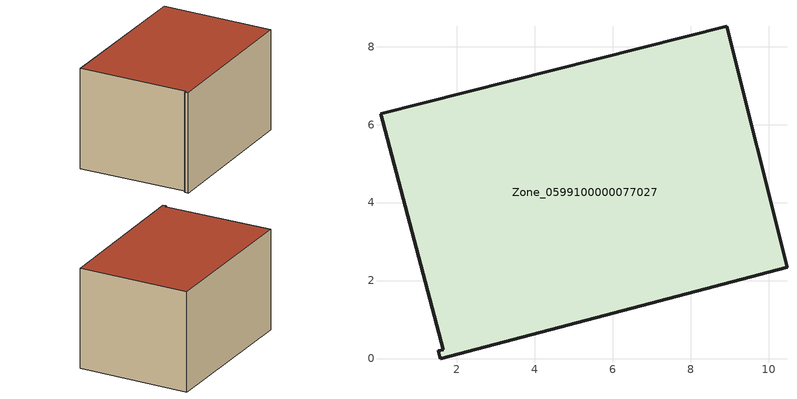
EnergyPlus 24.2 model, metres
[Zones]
Zone_0599100000077027
 floor ground (C_G): 1.57,0 1.52,0.2 1.64,0.23 0.04,6.28 8.92,8.52 10.47,2.34 z0
 wall outside (C_F): 10.47,2.34 8.92,8.52 0.04,6.28 1.64,0.23 1.52,0.2 1.57,0 10.47,2.34 z0:5.72
 roof outside (C_R): 1.52,0.2 1.57,0 10.47,2.34 8.92,8.52 0.04,6.28 1.64,0.23 z5.72
[BUILDING]
Pand.0599100000077027: North Axis=0; Terrain=City; Loads Convergence Tolerance Value=0.04; Temperature Convergence Tolerance Value=0.4; Solar Distribution=FullExterior; Maximum Number of Warmup Days=25; Minimum Number of Warmup Days=1
[Site:Location]
Rotterdam.The.Hague.AP_ZH_NLD Design_Conditions: Latitude=51.96; Longitude=4.45; Time Zone=1; Elevation=-4.5
[SITE:GROUNDTEMPERATURE:BUILDINGSURFACE]
18, 18, 18, 18, 18, 18, 18, 18, 18, 18, 18, 18
[MATERIAL] Thermal Absorptance=0.9; Solar Absorptance=0.7; Visible Absorptance=0.7
Name | Roughness | Thickness | Conductivity | Density | Specific Heat
G.TC.1946-1964 | MediumSmooth | 0.15 | 1 | 540 | 1210
F.TC.1946-1964 | Rough | 0.3 | 0.857143 | 1920 | 840
R.TC.1946-1964 | MediumRough | 0.2 | 0.235294 | 1500 | 1000
[CONSTRUCTION]
C_G: G.TC.1946-1964
C_F: F.TC.1946-1964
C_R: R.TC.1946-1964
[ZONE]
Zone_0599100000077027: Type=1; Multiplier=1; Ceiling Height=Autocalculate; Volume=Autocalculate; Floor Area=autocalculate; Part of Total Floor Area=Yes
[ZONEINFILTRATION:DESIGNFLOWRATE]
Infil_Zone_0599100000077027: Zone or ZoneList or Space or SpaceList=Zone_0599100000077027; Schedule=AlwaysOn; Design Flow Rate Calculation Method=Flow/Area; Flow Rate per Floor Area=0.003; Constant Term Coefficient=1; Temperature Term Coefficient=0; Velocity Term Coefficient=0; Velocity Squared Term Coefficient=0
[HVACTEMPLATE:ZONE:IDEALLOADSAIRSYSTEM]
Zone_0599100000077027: Maximum Heating Supply Air Temperature=50; Minimum Cooling Supply Air Temperature=13; Maximum Heating Supply Air Humidity Ratio=0.0156; Minimum Cooling Supply Air Humidity Ratio=0.0077; Heating Limit=NoLimit; Cooling Limit=NoLimit; Dehumidification Control Type=ConstantSensibleHeatRatio; Cooling Sensible Heat Ratio=0.7; Dehumidification Setpoint=60; Humidification Control Type=None; Humidification Setpoint=30; Outdoor Air Method=None; Outdoor Air Flow Rate per Person=0.00944; Outdoor Air Flow Rate per Zone Floor Area=0; Outdoor Air Flow Rate per Zone=0; Demand Controlled Ventilation Type=None; Outdoor Air Economizer Type=NoEconomizer; Heat Recovery Type=None; Sensible Heat Recovery Effectiveness=0.7; Latent Heat Recovery Effectiveness=0.65
[ZONECONTROL:THERMOSTAT]
ThermostatControl_Zone_0599100000077027: Zone or ZoneList=Zone_0599100000077027; Control Type Schedule=DualSetpointControlType; Control 1=Thermostat_Zone_0599100000077027; Temperature Difference Between Cutout And Setpoint=0
[THERMOSTATSETPOINT:DUALSETPOINT]
Thermostat_Zone_0599100000077027: Heating Setpoint Temperature Schedule=HeatingSetpoint_Zone_0599100000077027; Cooling Setpoint Temperature Schedule=CoolingSetpoint_Zone_0599100000077027
[SCHEDULE:COMPACT]
HeatingSetpoint_Zone_0599100000077027: Through: 12/31, For: AllDays, Until: 24:00, 21
CoolingSetpoint_Zone_0599100000077027: Through: 12/31, For: AllDays, Until: 24:00, 24
DualSetpointControlType: Through: 12/31, For: AllDays, Until: 24:00, 4
AlwaysOn: Through: 12/31, For: AllDays, Until: 24:00, 1
